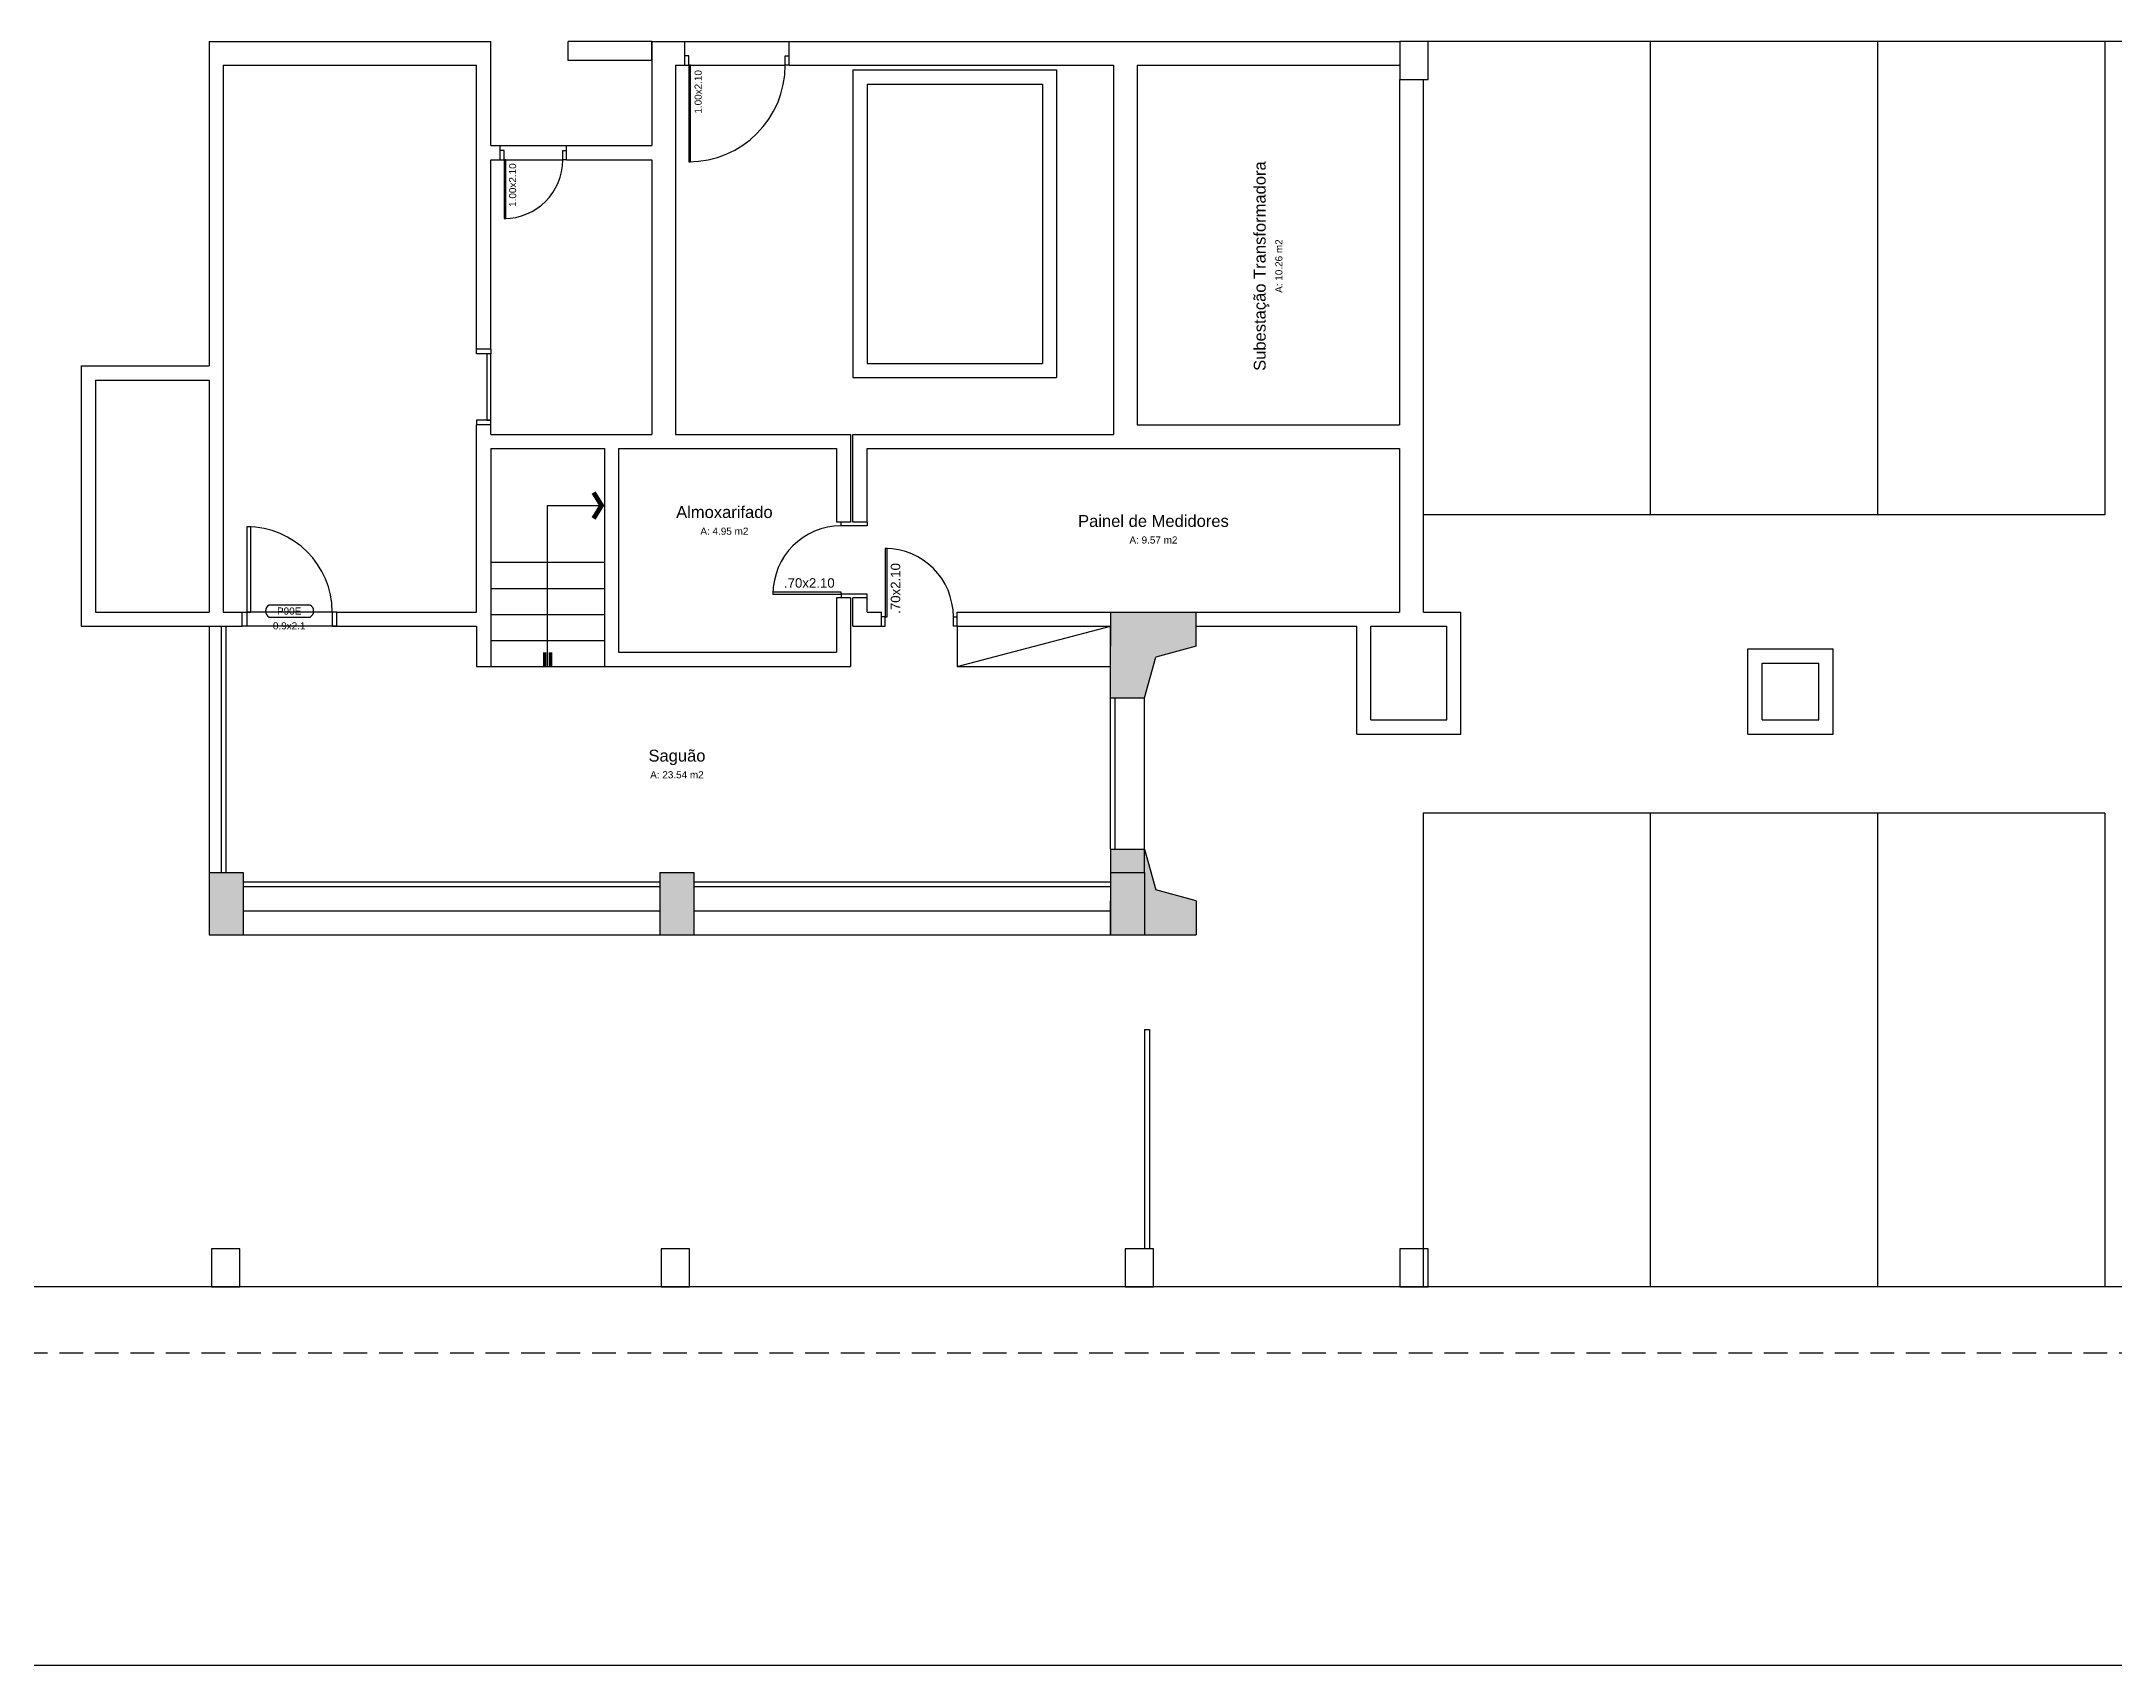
# Model space of a CAD drawing. Header units: millimetres. Extents: x 0 to 54.8, y 0 to 29.7.
# Drawn here: x 19.48 to 41.37, y 0 to 17.15 of the extents above; entities that cross this region are included whole.
import ezdxf
from ezdxf.enums import TextEntityAlignment as Align

# ---------------------------------------------------------------- set-up
doc = ezdxf.new("R2010")
doc.units = ezdxf.units.MM
doc.linetypes.add('DASHED2', pattern=[0.375, 0.25, -0.125])
for name, color, linetype in [('ESPEC', 2, 'Continuous'), ('ESPECARQ', 7, 'Continuous'), ('ESQUADRIA', 10, 'Continuous'), ('ESTRUT', 8, 'Continuous'), ('MURO', 1, 'Continuous'), ('PAREDE', 6, 'Continuous'), ('REG60-100', 7, 'Continuous'), ('UNIDADE', 4, 'Continuous')]:
    doc.layers.add(name, color=color, linetype=linetype)
doc.styles.add('REGUA100', font='arial.ttf')
doc.styles.add('REGUA60', font='arial.ttf')
doc.styles.add('REGUA80', font='arial.ttf')

# ---------------------------------------------------------------- blocks, each defined once
blk = doc.blocks.new('INDESQ2')
at = {"color": 0, "linetype": 'ByBlock'}
for p, q in [((4.32, 2.96), (-4.32, 2.96)), ((-4.32, 0.44), (4.32, 0.44))]:
    blk.add_line(p, q, dxfattribs=at)
at = {"color": 0}
for centre, start, end in [((-3.67, 1.7), 117.3654, 242.6346), ((3.67, 1.7), 297.3654, 62.6346)]:
    blk.add_arc(centre, 1.42, start, end, dxfattribs=at)
at = {"style": 'REGUA60', "width": 1.4, "flags": 9}
blk.add_attdef('LOCAL', text='', height=1.5, dxfattribs=at).set_placement((-0.08, -4.35), align=Align.CENTER)
at = {"layer": 'ESPECARQ', "color": 0, "style": 'REGUA60'}
for tag, width, p in [('COD', 1.1, (-0.08, 0.95)), ('DIM', 1.4, (-0.08, -2.17))]:
    blk.add_attdef(tag, text='', height=1.5, dxfattribs=dict(at, width=width)).set_placement(p, align=Align.CENTER)
blk = doc.blocks.new('INDUNI1')
at = {"color": 0, "style": 'REGUA100', "width": 1.4, "flags": 8}
for tag, p in [('NOME1', (0, 0)), ('NOME2', (0, -4.29))]:
    blk.add_attdef(tag, text='', height=2.5, dxfattribs=at).set_placement(p, align=Align.CENTER)
at = {"layer": 'ESPECARQ', "style": 'REGUA60', "width": 1.4}
blk.add_attdef('AREA', text='', height=1.5, dxfattribs=at).set_placement((0, -7.81), align=Align.CENTER)
at = {"layer": 'ESPECARQ', "style": 'REGUA60', "width": 1.4, "flags": 8}
for tag, p in [('REVPAR', (0, -12.81)), ('PISO', (0, -10.31)), ('PEDIR', (0, -15.31))]:
    blk.add_attdef(tag, text='', height=1.5, dxfattribs=at).set_placement(p, align=Align.CENTER)
blk = doc.blocks.new('inddiri')
at = {"color": 4, "linetype": 'ByBlock'}
for points in [[(0, 1), (0, 0.25), (3, 1), (3, 0.25)], [(0, -0.25), (0, -1), (3, -0.25), (3, -1)]]:
    blk.add_solid(points, dxfattribs=at)
blk = doc.blocks.new('inddirf')
at = {"color": 4, "linetype": 'ByBlock'}
for points in [[(0, 0), (1.86, 3), (1.18, 0), (2.71, 2.47)], [(0, 0), (1.86, -3), (1.18, 0), (2.71, -2.47)]]:
    blk.add_solid(points, dxfattribs=at)

msp = doc.modelspace()

# ---------------------------------------------------------------- linework, layer by layer
for p, q in [((49.67, 17.15), (34.07, 17.15)), ((36.47, 17.15), (36.47, 12.15)), ((38.87, 17.15), (38.87, 12.15)), ((41.27, 17.15), (41.27, 12.15)), ((41.27, 12.15), (34.07, 12.15)), ((24.225, 11.65), (25.425, 11.65)), ((24.225, 11.375), (25.425, 11.375)), ((21.25, 10.975), (21.25, 8.375)), ((24.225, 11.1), (25.425, 11.1)), ((29.15, 10.975), (29.15, 10.55)), ((29.15, 10.55), (30.77, 10.975)), ((24.225, 10.825), (25.425, 10.825)), ((24.225, 10.55), (25.425, 10.55)), ((29.15, 10.55), (30.77, 10.55)), ((31.13, 8.375), (31.13, 10.22)), ((41.27, 9), (34.07, 9)), ((34.07, 9), (34.07, 4)), ((36.47, 9), (36.47, 4)), ((38.87, 9), (38.87, 4)), ((41.27, 9), (41.27, 4)), ((21.61, 7.97), (26.01, 7.97)), ((26.37, 7.97), (30.77, 7.97)), ((21.61, 7.715), (26.01, 7.715)), ((26.37, 7.715), (30.77, 7.715)), ((31.13, 6.715), (31.13, 4.4)), ((31.13, 6.715), (31.18, 6.715)), ((31.18, 6.715), (31.18, 4.4)), ((49.97, 4), (3.425, 4)), ((54.62, 0), (0, 0))]:
    msp.add_line(p, q)
at = {"linetype": 'DASHED2'}
msp.add_line((50.67, 3.3), (11.676, 3.3), dxfattribs=at)
msp.add_lwpolyline([(24.825, 10.55), (24.825, 12.25), (25.425, 12.25)])
at = {"layer": 'ESQUADRIA', "color": 1}
for p, q in [((26.315, 16.9), (27.335, 16.9)), ((24.365, 15.9), (24.985, 15.9)), ((22.55, 11.125), (21.65, 11.125))]:
    msp.add_line(p, q, dxfattribs=at)
at = {"layer": 'ESQUADRIA'}
for p, q in [((27.925, 12.035), (27.925, 12.075)), ((28.2, 12.075), (28.2, 12.035)), ((28.2, 12.035), (27.925, 12.035)), ((28.2, 11.315), (27.925, 11.315)), ((27.925, 11.315), (27.925, 11.275)), ((28.2, 11.275), (28.2, 11.315)), ((21.38, 8.375), (21.38, 10.975)), ((21.43, 8.375), (21.43, 10.975)), ((30.77, 8.62), (30.77, 10.22)), ((30.82, 8.62), (30.82, 10.22)), ((21.61, 8.275), (26.01, 8.275)), ((21.61, 8.225), (26.01, 8.225)), ((26.37, 8.275), (30.77, 8.275)), ((26.37, 8.225), (30.77, 8.225))]:
    msp.add_line(p, q, dxfattribs=at)
for points in [[(26.275, 17.15), (26.275, 17.15), (27.375, 17.15), (27.375, 17.15)], [(26.275, 16.9), (26.315, 16.9), (26.315, 17), (26.275, 17)], [(27.375, 16.9), (27.335, 16.9), (27.335, 17), (27.375, 17)], [(24.325, 16.05), (24.325, 16.05), (25.025, 16.05), (25.025, 16.05)], [(24.325, 15.9), (24.365, 15.9), (24.365, 16), (24.325, 16)], [(25.025, 15.9), (24.985, 15.9), (24.985, 16), (25.025, 16)], [(24.225, 13.9), (24.225, 13.85), (24.075, 13.85), (24.075, 13.9)], [(24.225, 13.1), (24.225, 13.15), (24.075, 13.15), (24.075, 13.1)], [(21.6, 11.125), (21.65, 11.125), (21.65, 10.975), (21.6, 10.975)], [(22.6, 10.975), (22.6, 10.975), (21.6, 10.975), (21.6, 10.975)], [(22.6, 11.125), (22.55, 11.125), (22.55, 10.975), (22.6, 10.975)], [(28.35, 10.975), (28.39, 10.975), (28.39, 11.075), (28.35, 11.075)], [(29.15, 10.975), (29.11, 10.975), (29.11, 11.075), (29.15, 11.075)]]:
    msp.add_lwpolyline(points, dxfattribs=at)
for points in [[(26.315, 16.9), (26.315, 15.88), (26.335, 15.88), (26.335, 16.9)], [(24.365, 15.9), (24.365, 15.28), (24.385, 15.28), (24.385, 15.9)], [(24.225, 13.15), (24.225, 13.85), (24.185, 13.85), (24.185, 13.15)], [(21.65, 12.025), (21.65, 11.125), (21.69, 11.125), (21.69, 12.025)], [(28.41, 11.075), (28.41, 11.795), (28.39, 11.795), (28.39, 11.075)], [(27.925, 11.335), (27.205, 11.335), (27.205, 11.315), (27.925, 11.315)]]:
    msp.add_lwpolyline(points, close=True, dxfattribs=at)
for centre, radius, start, end in [((26.315, 16.9), 1.02, 270, 0), ((24.365, 15.9), 0.62, 270, 0), ((21.65, 11.125), 0.9, 0, 90), ((27.925, 11.315), 0.72, 90, 180), ((28.39, 11.075), 0.72, 0, 90)]:
    msp.add_arc(centre, radius, start, end, dxfattribs=at)
at = {"layer": 'ESTRUT'}
for p, q in [((30.77, 11.125), (31.675, 11.125)), ((31.675, 10.765), (31.675, 11.125)), ((31.675, 10.765), (31.248, 10.647)), ((31.13, 10.22), (31.248, 10.647)), ((31.13, 8.62), (31.248, 8.193)), ((21.25, 8.375), (21.61, 8.375)), ((21.25, 8.375), (21.25, 7.715)), ((21.61, 8.375), (21.61, 7.715)), ((26.01, 8.375), (26.37, 8.375)), ((26.01, 8.375), (26.01, 7.715)), ((26.37, 8.375), (26.37, 7.715)), ((30.77, 8.375), (31.13, 8.375)), ((30.77, 8.375), (30.77, 7.715)), ((31.13, 8.375), (31.13, 7.715)), ((31.675, 8.075), (31.248, 8.193)), ((31.675, 8.075), (31.675, 7.715)), ((21.25, 7.715), (21.61, 7.715)), ((26.01, 7.715), (26.37, 7.715)), ((30.77, 7.715), (31.13, 7.715)), ((30.77, 7.715), (31.675, 7.715))]:
    msp.add_line(p, q, dxfattribs=at)
for points in [[(30.77, 10.22), (31.248, 10.647), (30.77, 11.125)], [(30.77, 11.125), (31.248, 10.647), (31.675, 10.765)], [(30.77, 11.125), (31.675, 10.765), (31.675, 11.125)], [(30.77, 10.22), (31.13, 10.22), (31.248, 10.647)], [(30.77, 8.62), (31.13, 8.62), (31.248, 8.193)], [(30.77, 8.62), (31.248, 8.193), (30.77, 7.715)], [(21.25, 8.375), (21.25, 7.715), (21.61, 8.375), (21.61, 7.715)], [(26.01, 8.375), (26.01, 7.715), (26.37, 8.375), (26.37, 7.715)], [(30.77, 7.715), (31.248, 8.193), (31.675, 8.075)], [(30.77, 7.715), (31.675, 8.075), (31.675, 7.715)]]:
    msp.add_solid(points, dxfattribs=at)
at = {"layer": 'MURO'}
for p, q in [((25.925, 17.15), (25.042, 17.15)), ((25.042, 16.95), (25.042, 17.15)), ((25.925, 16.95), (25.925, 17.15)), ((25.925, 16.95), (25.042, 16.95))]:
    msp.add_line(p, q, dxfattribs=at)
at = {"layer": 'PAREDE'}
for p, q in [((21.25, 17.15), (21.25, 13.725)), ((21.25, 17.15), (24.225, 17.15)), ((24.225, 16.05), (24.225, 17.15)), ((25.925, 17.15), (25.925, 16.05)), ((25.925, 17.15), (26.275, 17.15)), ((26.275, 16.9), (26.275, 17.15)), ((27.375, 16.9), (27.375, 17.15)), ((27.375, 17.15), (33.825, 17.15)), ((21.4, 16.9), (24.075, 16.9)), ((21.4, 16.9), (21.4, 11.125)), ((24.075, 13.9), (24.075, 16.9)), ((26.175, 16.9), (26.175, 13)), ((26.175, 16.9), (26.275, 16.9)), ((27.375, 16.9), (30.8, 16.9)), ((30.8, 16.9), (30.8, 13)), ((31.05, 16.9), (31.05, 13.1)), ((31.05, 16.9), (33.825, 16.9)), ((28.05, 16.85), (30.2, 16.85)), ((28.05, 16.85), (28.05, 13.6)), ((28.2, 16.7), (30.05, 16.7)), ((28.2, 16.7), (28.2, 13.75)), ((30.05, 16.7), (30.05, 13.75)), ((30.2, 16.85), (30.2, 13.6)), ((33.825, 13.1), (33.825, 16.75)), ((34.075, 11.125), (34.075, 16.75)), ((24.225, 16.05), (24.325, 16.05)), ((24.325, 15.9), (24.325, 16.05)), ((25.025, 15.9), (25.025, 16.05)), ((25.025, 16.05), (25.925, 16.05)), ((24.225, 13.9), (24.225, 15.9)), ((24.225, 15.9), (24.325, 15.9)), ((25.025, 15.9), (25.925, 15.9)), ((25.925, 15.9), (25.925, 13)), ((24.225, 13.9), (24.075, 13.9)), ((19.9, 13.725), (19.9, 10.975)), ((19.9, 13.725), (21.25, 13.725)), ((20.05, 13.575), (20.05, 11.125)), ((20.05, 13.575), (21.25, 13.575)), ((21.25, 13.575), (21.25, 11.125)), ((28.05, 13.6), (30.2, 13.6)), ((28.2, 13.75), (30.05, 13.75)), ((24.225, 13.1), (24.075, 13.1)), ((24.075, 11.125), (24.075, 13.1)), ((24.225, 13), (24.225, 13.1)), ((24.225, 13), (25.925, 13)), ((26.175, 13), (28.025, 13)), ((28.025, 13), (28.025, 12.075)), ((28.05, 13), (30.8, 13)), ((28.05, 12.075), (28.05, 13)), ((31.05, 13.1), (33.82, 13.1)), ((24.225, 12.85), (24.225, 10.55)), ((24.225, 12.85), (25.425, 12.85)), ((25.425, 12.85), (25.425, 10.55)), ((25.575, 12.85), (25.575, 10.7)), ((25.575, 12.85), (27.875, 12.85)), ((27.875, 12.85), (27.875, 12.075)), ((28.2, 12.85), (33.82, 12.85)), ((28.2, 12.075), (28.2, 12.85)), ((33.82, 12.85), (33.82, 11.125)), ((28.025, 12.075), (27.875, 12.075)), ((28.2, 12.075), (28.05, 12.075)), ((27.875, 11.275), (27.875, 10.7)), ((28.025, 11.275), (27.875, 11.275)), ((28.025, 11.275), (28.025, 10.55)), ((28.2, 11.275), (28.05, 11.275)), ((28.05, 10.975), (28.05, 11.275)), ((28.2, 11.125), (28.2, 11.275)), ((19.9, 10.975), (21.6, 10.975)), ((20.05, 11.125), (21.25, 11.125)), ((21.4, 11.125), (21.6, 11.125)), ((21.6, 10.975), (21.6, 11.125)), ((22.6, 10.975), (22.6, 11.125)), ((22.6, 11.125), (24.075, 11.125)), ((22.6, 10.975), (24.075, 10.975)), ((24.075, 10.975), (24.075, 10.55)), ((28.05, 10.975), (28.35, 10.975)), ((28.2, 11.125), (28.35, 11.125)), ((28.35, 10.975), (28.35, 11.125)), ((29.15, 10.975), (29.15, 11.125)), ((29.15, 11.125), (30.77, 11.125)), ((29.15, 10.975), (30.77, 10.975)), ((30.77, 11.125), (30.77, 10.765)), ((30.77, 10.22), (30.77, 10.975)), ((31.675, 11.125), (33.82, 11.125)), ((31.675, 10.975), (33.37, 10.975)), ((33.37, 9.835), (33.37, 10.975)), ((33.52, 9.985), (33.52, 10.975)), ((33.52, 10.975), (34.32, 10.975)), ((34.075, 11.125), (34.47, 11.125)), ((34.32, 9.985), (34.32, 10.975)), ((34.47, 9.835), (34.47, 11.125)), ((37.5, 9.835), (37.5, 10.735)), ((37.5, 10.735), (38.4, 10.735)), ((38.4, 9.835), (38.4, 10.735)), ((38.4, 9.835), (38.4, 10.735)), ((24.075, 10.55), (24.225, 10.55)), ((25.425, 10.55), (28.025, 10.55)), ((25.575, 10.7), (27.875, 10.7)), ((37.65, 10.585), (38.25, 10.585)), ((37.65, 9.985), (37.65, 10.585)), ((38.25, 9.985), (38.25, 10.585)), ((30.77, 10.22), (31.13, 10.22)), ((33.52, 9.985), (34.32, 9.985)), ((37.65, 9.985), (38.25, 9.985)), ((33.37, 9.835), (34.47, 9.835)), ((37.5, 9.835), (38.4, 9.835)), ((30.77, 8.62), (31.13, 8.62)), ((30.77, 8.62), (30.77, 7.865)), ((30.77, 7.715), (30.77, 8.075))]:
    msp.add_line(p, q, dxfattribs=at)
for points in [[(33.825, 16.75), (34.125, 16.75), (34.125, 17.15), (33.825, 17.15)], [(21.275, 4), (21.575, 4), (21.575, 4.4), (21.275, 4.4)], [(26.025, 4), (26.325, 4), (26.325, 4.4), (26.025, 4.4)], [(30.925, 4), (31.225, 4), (31.225, 4.4), (30.925, 4.4)], [(33.825, 4), (34.125, 4), (34.125, 4.4), (33.825, 4.4)]]:
    msp.add_lwpolyline(points, close=True, dxfattribs=at)
at = {"layer": 'UNIDADE'}
for p in [(24.825, 11.375), (24.825, 11.1)]:
    msp.add_point(p, dxfattribs=at)

# ---------------------------------------------------------------- block references
at = {"layer": 'ESPEC', "xscale": 0.05, "yscale": 0.05, "zscale": 0.05}
for name, p, rotation in [('inddirf', (25.425, 12.25), 180), ('inddiri', (24.825, 10.55), 90)]:
    msp.add_blockref(name, p, dxfattribs=dict(at, rotation=rotation))
at = {"layer": 'ESPECARQ'}
ref = msp.add_blockref('INDESQ2', (22.1, 11.05), dxfattribs=dict(at, xscale=0.05, yscale=0.05, zscale=0.05))
ref.add_attrib('COD', 'P90E', dxfattribs={"color": 0, "height": 0.075, "style": 'REGUA60'}).set_placement((22.096, 11.098), align=Align.CENTER)
ref.add_attrib('DIM', '0.9x2.1', dxfattribs={"color": 0, "height": 0.075, "style": 'REGUA60'}).set_placement((22.096, 10.942), align=Align.CENTER)
at = {"layer": 'UNIDADE'}
ref = msp.add_blockref('INDUNI1', (32.194, 14.778), dxfattribs=dict(at, xscale=0.05000000000000071, yscale=0.04999999999999982, zscale=0.05, rotation=90))
ref.add_attrib('NOME2', 'Subestação Transformadora', dxfattribs={"layer": '0', "color": 0, "height": 0.125, "rotation": 90, "style": 'REGUA100', "flags": 8}).set_placement((32.408, 14.778), align=Align.CENTER)
ref.add_attrib('AREA', 'A: 10.26 m2', dxfattribs={"layer": 'ESPECARQ', "height": 0.075, "rotation": 90, "style": 'REGUA60'}).set_placement((32.585, 14.778), align=Align.CENTER)
ref = msp.add_blockref('INDUNI1', (26.692, 12.332), dxfattribs=dict(at, xscale=0.05000000000000004, yscale=0.04999999999999982, zscale=0.05))
ref.add_attrib('NOME2', 'Almoxarifado', dxfattribs={"layer": '0', "color": 0, "height": 0.125, "style": 'REGUA100', "flags": 8}).set_placement((26.692, 12.118), align=Align.CENTER)
ref.add_attrib('AREA', 'A: 4.95 m2', dxfattribs={"layer": 'ESPECARQ', "height": 0.075, "style": 'REGUA60'}).set_placement((26.692, 11.941), align=Align.CENTER)
ref = msp.add_blockref('INDUNI1', (31.223, 12.239), dxfattribs=dict(at, xscale=0.05000000000000004, yscale=0.05000000000000004, zscale=0.05))
ref.add_attrib('NOME2', 'Painel de Medidores', dxfattribs={"layer": '0', "color": 0, "height": 0.125, "style": 'REGUA100', "flags": 8}).set_placement((31.223, 12.024), align=Align.CENTER)
ref.add_attrib('AREA', 'A: 9.57 m2', dxfattribs={"layer": 'ESPECARQ', "height": 0.075, "style": 'REGUA60'}).set_placement((31.223, 11.848), align=Align.CENTER)
ref = msp.add_blockref('INDUNI1', (26.191, 9.76), dxfattribs=dict(at, xscale=0.05, yscale=0.04999999999999999, zscale=0.05))
ref.add_attrib('NOME2', 'Saguão', dxfattribs={"layer": '0', "color": 0, "height": 0.125, "style": 'REGUA100', "flags": 8}).set_placement((26.191, 9.546), align=Align.CENTER)
ref.add_attrib('AREA', 'A: 23.54 m2', dxfattribs={"layer": 'ESPECARQ', "height": 0.075, "style": 'REGUA60'}).set_placement((26.191, 9.369), align=Align.CENTER)

# ---------------------------------------------------------------- texts
at = {"layer": 'REG60-100'}
for s, height, style, p in [('1.00x2.10', 0.075, 'REGUA60', (26.452, 16.388)), ('1.00x2.10', 0.075, 'REGUA60', (24.493, 15.403)), ('.70x2.10', 0.1, 'REGUA80', (28.549, 11.106))]:
    msp.add_text(s, height=height, rotation=90, dxfattribs=dict(at, style=style)).set_placement(p)
at = {"layer": 'REG60-100', "style": 'REGUA80'}
msp.add_text('.70x2.10', height=0.1, dxfattribs=at).set_placement((27.321, 11.382))

doc.saveas('drawing.dxf')
